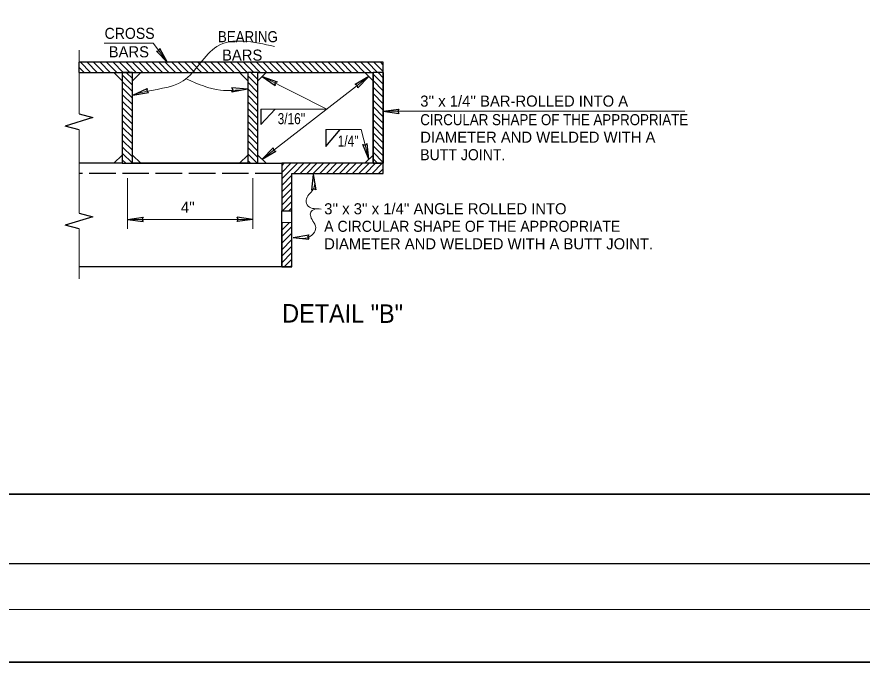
# Model space of a CAD drawing. Extents: x -395 to -23, y 146 to 425.
# Drawn here: x -206.2 to -114.5, y 145.8 to 215.8 of the extents above; entities that cross this region are included whole.
import ezdxf

# ---------------------------------------------------------------- set-up
doc = ezdxf.new("R2010")
doc.units = 0
doc.header["$LTSCALE"] = 0.48
doc.linetypes.add('LONG_DASHED', pattern=[7.5, 6, -1.5])
doc.layers.add('1', color=7, linetype='Continuous', lineweight=13)

msp = doc.modelspace()

# ---------------------------------------------------------------- linework, layer by layer
at = {"layer": '1'}
for p, q in [((-199.4085, 205.2525), (-199.4085, 212.1541)), ((-198.1686, 209.7606), (-199.2686, 210.8606)), ((-197.4615, 209.7606), (-198.5615, 210.8606)), ((-196.7544, 209.7606), (-197.8544, 210.8606)), ((-196.0473, 209.7606), (-197.1473, 210.8606)), ((-195.3402, 209.7607), (-196.4401, 210.8606)), ((-194.6331, 209.7607), (-195.733, 210.8606)), ((-193.926, 209.7606), (-195.0259, 210.8606)), ((-193.2189, 209.7606), (-194.3188, 210.8606)), ((-192.5118, 209.7606), (-193.6117, 210.8606)), ((-191.8046, 209.7606), (-192.9046, 210.8606)), ((-191.0975, 209.7606), (-192.1975, 210.8606)), ((-190.3904, 209.7606), (-191.4904, 210.8606)), ((-189.6833, 209.7606), (-190.7832, 210.8606)), ((-188.9762, 209.7606), (-190.0762, 210.8606)), ((-188.2691, 209.7606), (-189.3691, 210.8606)), ((-187.562, 209.7606), (-188.662, 210.8606)), ((-186.8549, 209.7606), (-187.9549, 210.8606)), ((-186.1478, 209.7606), (-187.2477, 210.8606)), ((-185.4407, 209.7606), (-186.5407, 210.8606)), ((-184.7336, 209.7607), (-185.8336, 210.8606)), ((-184.0265, 209.7607), (-185.1265, 210.8606)), ((-183.3194, 209.7607), (-184.4193, 210.8606)), ((-182.6122, 209.7607), (-183.7122, 210.8606)), ((-181.9052, 209.7607), (-183.0051, 210.8606)), ((-181.1981, 209.7607), (-182.298, 210.8606)), ((-180.4909, 209.7606), (-181.5909, 210.8606)), ((-179.7838, 209.7606), (-180.8837, 210.8606)), ((-179.0768, 209.7606), (-180.1767, 210.8606)), ((-178.3696, 209.7606), (-179.4696, 210.8606)), ((-177.6624, 209.7606), (-178.7625, 210.8606)), ((-176.9553, 209.7606), (-178.0553, 210.8606)), ((-176.2482, 209.7606), (-177.3483, 210.8606)), ((-175.5412, 209.7606), (-176.6412, 210.8606)), ((-174.8341, 209.7606), (-175.9341, 210.8606)), ((-174.1269, 209.7606), (-175.2269, 210.8606)), ((-173.4198, 209.7606), (-174.5198, 210.8606)), ((-172.7127, 209.7606), (-173.8127, 210.8606)), ((-172.0057, 209.7606), (-173.1057, 210.8606)), ((-171.2985, 209.7606), (-172.3986, 210.8606)), ((-170.5914, 209.7607), (-171.6914, 210.8606)), ((-169.8843, 209.7607), (-170.9843, 210.8606)), ((-169.1772, 209.7607), (-170.2772, 210.8606)), ((-168.4702, 209.7607), (-169.5701, 210.8606)), ((-167.763, 209.7607), (-168.8629, 210.8606)), ((-167.0559, 209.7606), (-168.1558, 210.8606)), ((-166.4368, 209.8487), (-167.4487, 210.8606)), ((-166.4368, 210.5557), (-166.7417, 210.8606)), ((-198.8757, 209.7606), (-199.4449, 210.3298)), ((-193.6367, 208.3842), (-194.7367, 209.4842)), ((-193.6367, 209.0913), (-194.3056, 209.7602)), ((-180.0368, 208.3005), (-181.1367, 209.4004)), ((-180.0368, 209.0076), (-180.7898, 209.7606)), ((-179.5868, 200.3533), (-167.9869, 209.3102)), ((-166.4368, 208.4819), (-167.5368, 209.5817)), ((-166.4368, 209.189), (-167.0085, 209.7606)), ((-193.6367, 207.677), (-194.7367, 208.7769)), ((-193.6367, 206.9699), (-194.7367, 208.0698)), ((-180.0368, 207.5934), (-181.1367, 208.6933)), ((-166.4368, 207.7747), (-167.5367, 208.8747)), ((-166.4368, 207.0677), (-167.5367, 208.1676)), ((-193.6367, 206.2628), (-194.7366, 207.3628)), ((-180.0368, 206.8863), (-181.1367, 207.9862)), ((-180.0368, 206.1792), (-181.1367, 207.2791)), ((-166.4368, 206.3606), (-167.5367, 207.4604)), ((-193.6367, 205.5557), (-194.7366, 206.6556)), ((-180.0367, 205.4721), (-181.1367, 206.572)), ((-166.4368, 205.6533), (-167.5367, 206.7533)), ((-193.6367, 204.8486), (-194.7366, 205.9485)), ((-180.0367, 204.765), (-181.1367, 205.8648)), ((-166.4368, 204.9462), (-167.5367, 206.0462)), ((-166.4368, 204.2392), (-167.5367, 205.3391)), ((-166.4368, 205.5436), (-133.7322, 205.5436)), ((-193.6367, 204.1415), (-194.7366, 205.2414)), ((-193.6367, 203.4344), (-194.7366, 204.5342)), ((-180.0367, 204.0578), (-181.1367, 205.1577)), ((-180.0367, 203.3508), (-181.1367, 204.4507)), ((-166.4367, 203.532), (-167.5367, 204.632)), ((-199.4085, 203.5382), (-199.4085, 199.9262)), ((-193.6367, 202.7272), (-194.7366, 203.8272)), ((-180.0367, 202.6436), (-181.1367, 203.7435)), ((-166.4367, 202.8249), (-167.5367, 203.9249)), ((-193.6366, 202.0202), (-194.7366, 203.1201)), ((-180.0367, 201.9364), (-181.1366, 203.0364)), ((-166.4367, 202.1178), (-167.5367, 203.2178)), ((-193.6366, 201.3131), (-194.7366, 202.4129)), ((-193.6366, 200.6059), (-194.7366, 201.7058)), ((-180.0367, 201.2293), (-181.1366, 202.3293)), ((-180.0367, 200.5222), (-181.1366, 201.6222)), ((-166.4367, 201.4107), (-167.5367, 202.5107)), ((-166.4367, 200.7036), (-167.5367, 201.8036)), ((-193.641, 199.9031), (-194.7366, 200.9988)), ((-180.125, 199.9034), (-181.1367, 200.9151)), ((-166.4367, 199.9965), (-167.5367, 201.0964)), ((-199.4085, 194.5051), (-199.4085, 199.9032)), ((-194.3481, 199.9031), (-194.7366, 200.2917)), ((-180.8321, 199.9034), (-181.1367, 200.208)), ((-177.4442, 199.6265), (-177.1672, 199.9033)), ((-177.4442, 198.9194), (-176.4602, 199.9033)), ((-177.4442, 198.2122), (-175.753, 199.9033)), ((-176.1459, 198.8034), (-175.0459, 199.9033)), ((-175.4388, 198.8034), (-174.3388, 199.9033)), ((-174.7317, 198.8034), (-173.6317, 199.9033)), ((-174.0246, 198.8034), (-172.9247, 199.9033)), ((-173.3174, 198.8034), (-172.2175, 199.9033)), ((-172.6103, 198.8034), (-171.5104, 199.9033)), ((-171.9032, 198.8034), (-170.8033, 199.9033)), ((-171.1962, 198.8034), (-170.0962, 199.9034)), ((-170.489, 198.8034), (-169.3891, 199.9034)), ((-169.7819, 198.8034), (-168.682, 199.9034)), ((-169.0748, 198.8034), (-167.9749, 199.9034)), ((-168.3678, 198.8034), (-167.2678, 199.9034)), ((-167.6606, 198.8034), (-166.5607, 199.9033)), ((-167.0508, 199.9033), (-167.5367, 200.3893)), ((-166.9535, 198.8034), (-166.4368, 199.3201)), ((-194.1869, 198.3034), (-194.1868, 192.8184)), ((-180.5867, 198.3034), (-180.5867, 192.8183)), ((-177.4442, 197.5052), (-176.3442, 198.6051)), ((-177.4442, 196.7981), (-176.3442, 197.898)), ((-177.4442, 196.0909), (-176.3442, 197.1909)), ((-177.4442, 195.3838), (-176.3442, 196.4837)), ((-177.3678, 194.7531), (-176.3442, 195.7767)), ((-176.6608, 194.7531), (-176.3442, 195.0695)), ((-180.5867, 193.8183), (-194.1869, 193.8184)), ((-177.4441, 192.6607), (-176.6348, 193.4699)), ((-199.4085, 192.7908), (-199.4085, 187.3828)), ((-177.4441, 191.9536), (-176.3442, 193.0535)), ((-177.4441, 191.2465), (-176.3442, 192.3463)), ((-177.4441, 190.5394), (-176.3442, 191.6393)), ((-177.4441, 189.8322), (-176.3442, 190.9322)), ((-177.4441, 189.1251), (-176.3442, 190.2251)), ((-177.1729, 188.6892), (-176.3442, 189.5179)), ((-388.924, 151.5337), (-28.924, 151.5337))]:
    msp.add_line(p, q, dxfattribs=at)
at = {"layer": '1', "lineweight": 25}
for p, q in [((-189.8219, 210.8423), (-191.0345, 212.0608)), ((-189.8219, 210.8423), (-190.6609, 212.3427)), ((-199.4449, 209.7606), (-194.7367, 209.7607)), ((-194.7368, 208.8602), (-195.6367, 209.7601)), ((-194.7368, 209.7606), (-193.6368, 209.7606)), ((-194.7367, 209.7602), (-194.7366, 199.9029)), ((-194.7367, 209.7602), (-194.7366, 199.9029)), ((-193.6368, 209.7606), (-181.1368, 209.7606)), ((-193.6368, 208.8602), (-192.737, 209.7601)), ((-181.1367, 208.8602), (-182.0366, 209.7601)), ((-181.1368, 209.7603), (-181.1367, 199.9032)), ((-180.0368, 209.7147), (-180.0827, 209.7606)), ((-180.0368, 209.7606), (-167.5368, 209.7606)), ((-180.0367, 199.9032), (-180.0368, 209.7604)), ((-180.0367, 208.8603), (-179.1368, 209.7601)), ((-179.5868, 209.3093), (-177.9604, 208.753)), ((-179.5868, 209.3093), (-178.1707, 208.3349)), ((-167.9877, 209.3107), (-169.4786, 208.4552)), ((-167.9877, 209.3107), (-169.1926, 208.0847)), ((-167.5369, 208.8603), (-168.4368, 209.7601)), ((-181.1564, 207.9327), (-182.8697, 208.0712)), ((-193.5929, 207.3104), (-192.0292, 208.0242)), ((-193.5929, 207.3104), (-191.8946, 207.5761)), ((-181.1564, 207.9327), (-182.8436, 207.6038)), ((-166.4365, 205.5427), (-164.7335, 205.7767)), ((-166.4365, 205.5427), (-164.7335, 205.3088)), ((-199.4085, 203.5382), (-200.92, 203.9415)), ((-167.9862, 200.3537), (-168.6377, 201.9445)), ((-167.9862, 200.3537), (-168.1846, 202.0613)), ((-194.7368, 200.8032), (-195.6367, 199.9034)), ((-193.6368, 200.8032), (-192.7369, 199.9034)), ((-181.1368, 200.8032), (-182.0366, 199.9033)), ((-180.0367, 200.8032), (-179.1368, 199.9033)), ((-179.5861, 200.3527), (-178.3811, 201.5789)), ((-179.5861, 200.3527), (-178.0951, 201.2084)), ((-167.537, 200.8032), (-168.4368, 199.9033)), ((-194.7368, 199.9032), (-199.4449, 199.9032)), ((-194.7368, 199.9032), (-193.6369, 199.9031)), ((-181.1367, 199.9032), (-193.6369, 199.9031)), ((-181.1367, 199.9034), (-180.0367, 199.9033)), ((-180.0367, 199.9033), (-177.4441, 199.9033)), ((-174.0428, 198.7036), (-174.2027, 196.992)), ((-174.0428, 198.7036), (-174.2027, 196.992)), ((-174.0428, 198.7036), (-173.7352, 197.0123)), ((-174.0428, 198.7036), (-173.7352, 197.0123)), ((-177.4442, 188.6892), (-177.4442, 194.7531)), ((-176.3442, 188.6892), (-176.3442, 194.753)), ((-194.1865, 193.8176), (-192.4835, 194.0516)), ((-194.1865, 193.8176), (-192.4835, 193.5836)), ((-180.5871, 193.8192), (-182.2901, 194.0532)), ((-180.5871, 193.8192), (-182.2901, 193.5852)), ((-176.3442, 193.4699), (-177.4441, 193.47)), ((-177.4441, 193.3678), (-177.3419, 193.47)), ((-199.4085, 192.7908), (-200.92, 193.1941)), ((-176.216, 191.8449), (-174.5232, 192.1442)), ((-176.216, 191.8449), (-174.5052, 191.6766)), ((-176.4658, 188.6892), (-176.3442, 188.8108)), ((-373.924, 156.5337), (-28.924, 156.5337))]:
    msp.add_line(p, q, dxfattribs=at)
at = {"layer": '1', "linetype": 'LONG_DASHED', "lineweight": 25}
msp.add_line((-177.4442, 198.8034), (-199.4449, 198.8034), dxfattribs=at)
at = {"layer": '1', "lineweight": 35}
msp.add_line((-358.924, 164.0337), (-33.924, 164.0337), dxfattribs=at)
msp.add_lwpolyline([(-394.9522, 145.8303), (-22.8797, 145.8303), (-22.8797, 424.6508), (-394.9522, 424.6508)], close=True, dxfattribs=at)
at = {"layer": '1'}
for points in [[(-196.7181, 212.9131), (-191.388, 212.9131), (-190.1471, 211.319)], [(-179.5867, 209.3102), (-172.5485, 205.7691), (-179.7257, 205.7691)], [(-167.9869, 200.3533), (-168.818, 203.5777), (-172.6701, 203.5777)]]:
    msp.add_lwpolyline(points, dxfattribs=at)
at = {"layer": '1', "lineweight": 25}
for points in [[(-191.0345, 212.0608), (-190.7664, 212.098), (-190.6609, 212.3427)], [(-166.4369, 209.7606), (-166.4368, 210.8606), (-199.445, 210.8606), (-199.4449, 209.7606)], [(-194.7368, 209.7604), (-194.7368, 199.9032), (-181.1367, 199.9032)], [(-194.7368, 199.9032), (-193.6369, 199.9031), (-193.6368, 209.7603)], [(-193.6368, 209.7606), (-194.7367, 209.7607), (-194.7367, 209.7602)], [(-193.6367, 199.9029), (-193.6368, 209.7602), (-194.7367, 209.7602)], [(-180.0368, 209.7606), (-181.1368, 209.7606), (-181.1368, 209.7603)], [(-167.537, 199.9032), (-167.5369, 209.7604), (-167.537, 199.9032)], [(-167.5367, 199.9033), (-166.4367, 199.9033), (-166.4369, 209.7606), (-167.5368, 209.7606)], [(-166.4367, 199.9033), (-166.4369, 209.7606), (-166.4367, 199.9033)], [(-182.8436, 207.6038), (-182.7252, 207.8472), (-182.8697, 208.0712)], [(-177.9604, 208.753), (-178.1843, 208.601), (-178.1707, 208.3349)], [(-169.1926, 208.0847), (-169.2327, 208.3523), (-169.4786, 208.4552)], [(-192.0292, 208.0242), (-192.0874, 207.76), (-191.8946, 207.5761)], [(-179.7257, 205.7691), (-179.7258, 204.1053), (-178.1442, 205.7691)], [(-164.7335, 205.7767), (-164.8653, 205.5403), (-164.7335, 205.3088)], [(-199.4085, 205.2525), (-197.9437, 204.8617), (-200.92, 203.9415)], [(-172.6701, 203.5777), (-172.6701, 201.7112), (-171.0951, 203.5777)], [(-168.6377, 201.9445), (-168.3759, 201.8759), (-168.1846, 202.0613)], [(-178.3811, 201.5789), (-178.3409, 201.3112), (-178.0951, 201.2084)], [(-173.7352, 197.0123), (-173.9771, 197.1337), (-174.2027, 196.992)], [(-173.7352, 197.0123), (-173.9771, 197.1337), (-174.2027, 196.992)], [(-199.4085, 194.5051), (-197.9437, 194.1142), (-200.92, 193.1941)], [(-192.4835, 194.0516), (-192.6153, 193.8151), (-192.4835, 193.5836)], [(-182.2901, 193.5852), (-182.1583, 193.8217), (-182.2901, 194.0532)], [(-174.5232, 192.1442), (-174.6457, 191.9029), (-174.5052, 191.6766)], [(-176.3442, 188.6892), (-177.4442, 188.6892), (-199.4449, 188.6892)]]:
    msp.add_lwpolyline(points, dxfattribs=at)
for points in [[(-177.4442, 194.7531), (-176.3442, 194.753), (-176.3442, 198.8034), (-166.4368, 198.8034), (-166.4367, 199.9033), (-167.5367, 199.9033), (-177.4441, 199.9033)], [(-177.4442, 188.6892), (-176.3442, 188.6892), (-176.3442, 193.4699), (-177.4441, 193.47)]]:
    msp.add_lwpolyline(points, close=True, dxfattribs=at)
at = {"layer": '1'}
for points in [[(-178.2174, 212.5707), (-184.4708, 212.5756), (-188.1378, 208.8561), (-192.7825, 207.5546), (-193.5935, 207.3111)], [(-187.7485, 209.032), (-184.1049, 207.8386), (-181.4568, 207.901)], [(-174.042, 198.7039), (-173.9762, 197.1873), (-174.7668, 196.0662), (-174.7009, 195.4067), (-174.1079, 195.0111), (-173.9412, 194.9946), (-173.1855, 194.9451)], [(-176.2163, 191.8457), (-174.5032, 191.9117), (-173.9102, 192.4392), (-173.7785, 193.0987), (-173.9762, 193.4943), (-174.3056, 194.1538), (-174.3056, 194.6154), (-174.1347, 194.7803), (-173.9865, 194.8792), (-173.7477, 194.9822)]]:
    msp.add_spline(points, degree=3, dxfattribs=at)

# ---------------------------------------------------------------- texts
for s, width, p in [('CROSS ', 0.95, (-196.6541, 213.3951)), ('BEARING', 0.9, (-184.3686, 213.0351)), ("3/16''", 0.8, (-177.8863, 204.1462)), ('CIRCULAR SHAPE OF THE APPROPRIATE', 0.9, (-162.4281, 204.0372)), ("1/4''", 0.8, (-171.3723, 201.7177)), ('BUTT JOINT.', 0.95, (-162.4281, 200.2372)), ('A CIRCULAR SHAPE OF THE APPROPRIATE', 0.95, (-172.842, 192.477))]:
    msp.add_text(s, height=1.2, dxfattribs=dict(at, width=width)).set_placement(p)
for s, p in [(' BARS', (-196.654, 211.3951)), (' BARS', (-184.3685, 211.0351)), ("3'' x 1/4'' BAR-ROLLED INTO A", (-162.4282, 206.0505)), ('DIAMETER AND WELDED WITH A', (-162.4281, 202.1372)), ("4''", (-188.3817, 194.5398)), ("3'' x 3'' x 1/4'' ANGLE ROLLED INTO", (-172.8421, 194.377)), ('DIAMETER AND WELDED WITH A BUTT JOINT.', (-172.842, 190.577))]:
    msp.add_text(s, height=1.2, dxfattribs=at).set_placement(p)
at = {"layer": '1', "width": 0.95}
msp.add_text('DETAIL "B"', height=2, rotation=359.798, dxfattribs=at).set_placement((-177.4049, 182.647))

doc.saveas('drawing.dxf')
